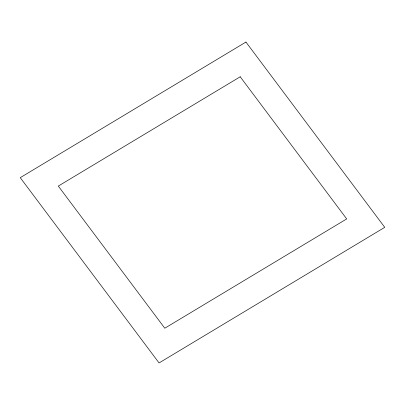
<?xml version="1.0" encoding="UTF-8"?>
<svg xmlns="http://www.w3.org/2000/svg" width="405" height="405" viewBox="0 0 405 405"><rect width="100%" height="100%" fill="white"/><g stroke="black" fill="none" stroke-linecap="round" stroke-linejoin="round"><path stroke-width="0.61" d="M245.936 42.059L20.25 177.668L159.064 362.941L384.75 227.332L245.936 42.059M240.206 76.778L58.3 186.082L164.794 328.222L346.7 218.918L240.206 76.778"/></g></svg>
